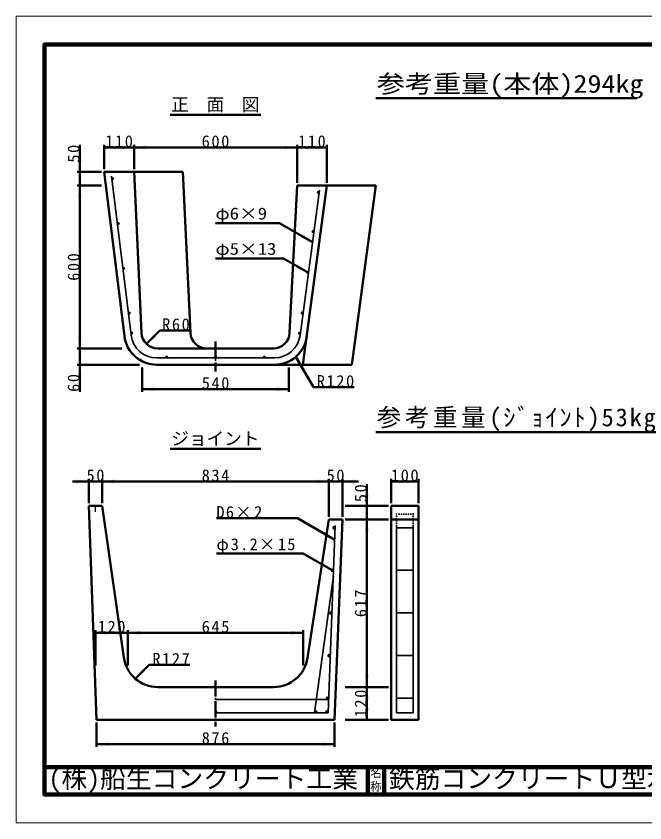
# Model space of a CAD drawing. Units: millimetres, scale not verified. Extents: x -2102 to 2102, y -1485 to 1485.
# Drawn here: x -2102 to 213, y -1485 to 1485 of the extents above; entities that cross this region are included whole.
import ezdxf
from ezdxf.enums import TextEntityAlignment as Align

# ---------------------------------------------------------------- set-up
doc = ezdxf.new("R2010")
doc.units = ezdxf.units.MM
doc.header["$LTSCALE"] = 5
doc.linetypes.add('DOTTED', pattern=[1.75, 0.25, -1.5])
doc.linetypes.add('LONG_DASHED_DOTTED', pattern=[15.25, 12, -1.5, 0.25, -1.5])
doc.layers.add('0-0_V-nasSTD', color=7, linetype='Continuous', lineweight=50)
doc.layers.add('0-1_0', color=7, linetype='Continuous', lineweight=50)
doc.styles.add('ＭＳ ゴシック', font='')
doc.styles.get('ＭＳ ゴシック').set_extended_font_data('MS Gothic')

msp = doc.modelspace()

# ---------------------------------------------------------------- hatches: boundary and pattern name
at = {"layer": '0-0_V-nasSTD'}
msp.add_hatch(color=256, dxfattribs=at).paths.add_polyline_path([(-995.532, -1076.296, 1), (-1003.532, -1076.296, 1)])

# ---------------------------------------------------------------- linework, layer by layer
at = {"layer": '0-0_V-nasSTD', "lineweight": 100}
for p, q in [((-1997.5, 1380), (-1997.5, -1380)), ((-807.5, -1280), (-807.5, -1380)), ((-747.5, -1280), (-747.5, -1380)), ((-1997.5, -1380), (1997.5, -1380))]:
    msp.add_line(p, q, dxfattribs=at)
at = {"layer": '0-0_V-nasSTD'}
for p, q in [((-1868.29, 911.586), (-1868.29, 1011.586)), ((-1778.29, 1011.586), (-1778.29, 921.586)), ((-1668.29, 1011.586), (-1668.29, 921.586)), ((-1068.29, 1011.586), (-1068.29, 871.586)), ((-958.29, 1011.586), (-958.29, 871.586)), ((-1778.29, 1001.586), (-1668.29, 1001.586)), ((-1668.29, 1001.586), (-1068.29, 1001.586)), ((-1068.29, 1001.586), (-958.29, 1001.586)), ((-1878.29, 911.586), (-1788.29, 911.586)), ((-1868.29, 911.586), (-1868.29, 861.586)), ((-1778.29, 911.586), (-1703.871, 306.927)), ((-1488.29, 911.586), (-1778.29, 911.586)), ((-1668.29, 911.586), (-1640.932, 318.819)), ((-1488.29, 911.586), (-1460.932, 318.819)), ((-1878.29, 861.586), (-1788.29, 861.586)), ((-1868.29, 861.586), (-1868.29, 261.586)), ((-1095.44, 318.589), (-1068.29, 861.586)), ((-778.29, 861.586), (-1068.29, 861.586)), ((-1046.29, 201.586), (-958.29, 861.586)), ((-866.29, 201.586), (-778.29, 861.586)), ((-1368.405, 723.086), (-1132.371, 723.086)), ((-1132.371, 723.086), (-1011.298, 653.184)), ((-1368.405, 593.086), (-1118.405, 593.086)), ((-1118.405, 593.086), (-1031.803, 543.086)), ((-1622.433, 278.192), (-1572.935, 327.69)), ((-1572.935, 327.69), (-1462.935, 327.69)), ((-1878.29, 261.586), (-1713.29, 261.586)), ((-1868.29, 261.586), (-1868.29, 201.586)), ((-1580.996, 261.586), (-1155.365, 261.586)), ((-1072.305, 231.3), (-1007.305, 118.716)), ((-1878.29, 201.586), (-1648.29, 201.586)), ((-1868.29, 201.586), (-1868.29, 101.586)), ((-1638.29, 191.586), (-1638.29, 101.586)), ((-1584.769, 201.586), (-866.29, 201.586)), ((-1098.29, 191.586), (-1098.29, 101.586)), ((-1638.29, 111.586), (-1098.29, 111.586)), ((-857.305, 118.716), (-1007.305, 118.716)), ((-1895.29, -228.296), (-1835.29, -228.296)), ((-1835.29, -218.296), (-1835.29, -308.296)), ((-1835.29, -228.296), (-1785.29, -228.296)), ((-1785.29, -218.296), (-1785.29, -308.296)), ((-1785.29, -228.296), (-951.29, -228.296)), ((-951.29, -218.296), (-951.29, -358.296)), ((-951.29, -228.296), (-901.29, -228.296)), ((-901.29, -218.296), (-901.29, -358.296)), ((-901.29, -228.296), (-841.29, -228.296)), ((-721.29, -218.296), (-721.29, -308.296)), ((-621.29, -228.296), (-721.29, -228.296)), ((-621.29, -218.296), (-621.29, -308.296)), ((-811.29, -318.296), (-811.29, -238.296)), ((-1785.29, -318.296), (-1835.29, -318.296)), ((-1785.29, -318.296), (-1706.173, -876.13)), ((-731.29, -318.296), (-891.29, -318.296)), ((-811.29, -368.296), (-811.29, -318.296)), ((-1365.004, -363.296), (-1066.46, -363.296)), ((-1066.46, -363.296), (-929.21, -442.537)), ((-1029.198, -877.503), (-951.29, -368.296)), ((-901.29, -368.296), (-951.29, -368.296)), ((-731.29, -368.296), (-891.29, -368.296)), ((-811.29, -368.296), (-811.29, -985.296)), ((-621.29, -368.296), (-721.29, -368.296)), ((-1365.004, -493.296), (-1045.004, -493.296)), ((-1045.004, -493.296), (-941.081, -553.296)), ((-1810.69, -775.296), (-1810.69, -905.296)), ((-1690.69, -785.296), (-1810.69, -785.296)), ((-1690.69, -775.296), (-1690.69, -905.296)), ((-1690.69, -785.296), (-1045.69, -785.296)), ((-1045.69, -775.296), (-1045.69, -905.296)), ((-1663.691, -954.197), (-1612.779, -903.285)), ((-1612.779, -903.285), (-1462.779, -903.285)), ((-1580.432, -985.296), (-1154.737, -985.296)), ((-731.29, -985.296), (-891.29, -985.296)), ((-811.29, -985.296), (-811.29, -1105.296)), ((-1806.265, -1115.296), (-1806.265, -1205.296)), ((-930.265, -1115.296), (-930.265, -1205.296)), ((-731.29, -1105.296), (-891.29, -1105.296)), ((-1806.265, -1195.296), (-930.265, -1195.296))]:
    msp.add_line(p, q, dxfattribs=at)
at = {"layer": '0-0_V-nasSTD', "lineweight": 35}
for p, q in [((-1751.13, 895.562), (-1679.058, 309.981)), ((-1057.186, 309.03), (-985.817, 844.293)), ((-1584.769, 226.586), (-1151.352, 226.586)), ((-702.54, -390.296), (-702.54, -1080.296)), ((-640.04, -398.296), (-702.54, -398.296)), ((-640.04, -1080.296), (-640.04, -390.296)), ((-640.04, -555.296), (-702.54, -555.296)), ((-1004.123, -1080.296), (-934.427, -576.105)), ((-640.04, -712.296), (-702.54, -712.296)), ((-640.04, -869.296), (-702.54, -869.296)), ((-1368.29, -1030.296), (-952.169, -1030.296)), ((-640.04, -1026.296), (-702.54, -1026.296)), ((-702.54, -1080.296), (-640.04, -1080.296))]:
    msp.add_line(p, q, dxfattribs=at)
at = {"layer": '0-0_V-nasSTD', "linetype": 'LONG_DASHED_DOTTED'}
for p, q in [((-1368.29, 286.586), (-1368.29, 176.586)), ((-1368.29, -960.296), (-1368.29, -1130.296))]:
    msp.add_line(p, q, dxfattribs=at)
at = {"layer": '0-0_V-nasSTD', "lineweight": 25}
msp.add_line((-1810.29, -340.296), (-1810.29, -318.296), dxfattribs=at)
at = {"layer": '0-0_V-nasSTD', "linetype": 'DOTTED', "lineweight": 35}
for p, q in [((-702.54, -390.296), (-702.54, -340.296)), ((-640.04, -348.296), (-702.54, -348.296)), ((-640.04, -390.296), (-640.04, -340.296))]:
    msp.add_line(p, q, dxfattribs=at)
at = {"layer": '0-0_V-nasSTD', "lineweight": 18}
for points in [[(-2102.5, -1485), (-2102.5, 1485), (2102.5, 1485), (2102.5, -1485)], [(-2002.5, -1385), (-2002.5, 1385), (2002.5, 1385), (2002.5, -1385)]]:
    msp.add_lwpolyline(points, close=True, dxfattribs=at)
at = {"layer": '0-0_V-nasSTD', "lineweight": 100}
msp.add_lwpolyline([(1997.5, -1380), (1997.5, 1380), (-1997.5, 1380)], dxfattribs=at)
at = {"layer": '0-0_V-nasSTD'}
msp.add_lwpolyline([(-1835.29, -318.296), (-1806.265, -1105.296), (-930.265, -1105.296), (-901.29, -368.296)], dxfattribs=at)
msp.add_lwpolyline([(-721.29, -318.296), (-721.29, -1105.296), (-621.29, -1105.296), (-621.29, -318.296)], close=True, dxfattribs=at)
at = {"layer": '0-0_V-nasSTD', "lineweight": 35}
msp.add_lwpolyline([(-1368.29, -1080.296), (-954.123, -1080.296), (-927.189, -390.296)], dxfattribs=at)
for centre, radius in [((-1747.002, 886.586), 3), ((-989.871, 836.586), 3), ((-1726.694, 721.586), 3), ((-1009.205, 691.586), 3), ((-1706.387, 556.586), 3), ((-1029.205, 541.586), 3), ((-1686.079, 391.586), 3), ((-1049.205, 391.586), 3), ((-1676.971, 317.586), 3), ((-1059.071, 317.586), 3), ((-1548.29, 229.586), 3), ((-1368.29, 229.586), 3), ((-1188.29, 229.586), 3), ((-931.484, -398.296), 4), ((-937.617, -555.296), 4), ((-943.75, -712.296), 4), ((-949.883, -869.296), 4), ((-956.016, -1026.296), 4), ((-999.532, -1076.296), 4), ((-957.969, -1076.296), 4)]:
    msp.add_circle(centre, radius, dxfattribs=at)
at = {"layer": '0-0_V-nasSTD'}
for centre, radius, start, end in [((-1584.769, 321.586), 120, 187.0165, 270), ((-1580.996, 321.586), 60, 182.64255, 270), ((-1400.996, 321.586), 60, 182.64255, 270), ((-1155.365, 321.586), 60, 270, 357.13759), ((-1151.352, 321.586), 120, 270, 352.40536), ((-1580.432, -858.296), 127, 188.07237, 270), ((-1154.737, -858.296), 127, 270, 351.30129)]:
    msp.add_arc(centre, radius, start, end, dxfattribs=at)
at = {"layer": '0-0_V-nasSTD', "lineweight": 35}
for centre, radius, start, end in [((-1584.769, 321.586), 95, 187.0165, 270), ((-1151.352, 321.586), 95, 270, 352.40536), ((-1368.29, -1076.296), 4, 270, 90)]:
    msp.add_arc(centre, radius, start, end, dxfattribs=at)
at = {"layer": '0-0_V-nasSTD'}
for points in [[(-1778.29, 1001.586), (-1733.29, 994.086), (-1733.29, 1009.086)], [(-1713.29, 994.086), (-1713.29, 1009.086), (-1668.29, 1001.586)], [(-1668.29, 1001.586), (-1623.29, 994.086), (-1623.29, 1009.086)], [(-1113.29, 994.086), (-1113.29, 1009.086), (-1068.29, 1001.586)], [(-1068.29, 1001.586), (-1023.29, 994.086), (-1023.29, 1009.086)], [(-1003.29, 994.086), (-1003.29, 1009.086), (-958.29, 1001.586)], [(-1875.79, 956.586), (-1868.29, 911.586), (-1860.79, 956.586)], [(-1875.79, 816.586), (-1868.29, 861.586), (-1860.79, 816.586)], [(-1749.978, 886.202), (-1749.663, 887.971), (-1748.774, 884.165)], [(-1749.663, 887.971), (-1747.832, 889.469), (-1745.484, 889.173)], [(-1749.663, 887.971), (-1745.484, 889.173), (-1744.081, 887.268)], [(-1749.663, 887.971), (-1748.774, 884.165), (-1746.469, 883.634)], [(-1749.663, 887.971), (-1746.469, 883.634), (-1744.495, 884.939)], [(-1749.663, 887.971), (-1744.495, 884.939), (-1744.081, 887.268)], [(-992.87, 836.668), (-991.878, 838.816), (-987.65, 834.57)], [(-992.87, 836.668), (-991.997, 834.469), (-987.65, 834.57)], [(-991.997, 834.469), (-989.802, 833.587), (-987.65, 834.57)], [(-991.878, 838.816), (-989.638, 839.577), (-987.65, 834.57)], [(-989.638, 839.577), (-987.65, 834.57), (-987.543, 838.477)], [(-987.65, 834.57), (-987.543, 838.477), (-986.896, 836.201)], [(-1729.67, 721.202), (-1729.356, 722.971), (-1728.467, 719.165)], [(-1729.356, 722.971), (-1727.524, 724.469), (-1725.176, 724.173)], [(-1729.356, 722.971), (-1725.176, 724.173), (-1723.773, 722.268)], [(-1729.356, 722.971), (-1728.467, 719.165), (-1726.161, 718.634)], [(-1729.356, 722.971), (-1726.161, 718.634), (-1724.187, 719.939)], [(-1729.356, 722.971), (-1724.187, 719.939), (-1723.773, 722.268)], [(-1012.204, 691.668), (-1011.211, 693.816), (-1006.983, 689.57)], [(-1012.204, 691.668), (-1011.33, 689.469), (-1006.983, 689.57)], [(-1011.33, 689.469), (-1009.135, 688.587), (-1006.983, 689.57)], [(-1011.211, 693.816), (-1008.971, 694.577), (-1006.983, 689.57)], [(-1008.971, 694.577), (-1006.983, 689.57), (-1006.876, 693.477)], [(-1006.983, 689.57), (-1006.876, 693.477), (-1006.23, 691.201)], [(-1054.02, 669.189), (-1046.52, 682.179), (-1011.298, 653.184)], [(-1074.524, 559.091), (-1067.024, 572.081), (-1031.803, 543.086)], [(-1709.362, 556.202), (-1709.048, 557.971), (-1708.159, 554.165)], [(-1709.048, 557.971), (-1707.216, 559.469), (-1704.869, 559.173)], [(-1709.048, 557.971), (-1704.869, 559.173), (-1703.465, 557.268)], [(-1709.048, 557.971), (-1708.159, 554.165), (-1705.853, 553.634)], [(-1709.048, 557.971), (-1705.853, 553.634), (-1703.879, 554.939)], [(-1709.048, 557.971), (-1703.879, 554.939), (-1703.465, 557.268)], [(-1032.151, 542.15), (-1030.144, 544.435), (-1029.152, 544.585)], [(-1032.151, 542.15), (-1029.152, 544.585), (-1028.165, 544.4)], [(-1032.151, 542.15), (-1031.032, 543.965), (-1030.144, 544.435)], [(-1032.151, 542.15), (-1028.165, 544.4), (-1027.294, 543.899)], [(-1032.151, 542.15), (-1031.568, 543.434), (-1031.032, 543.965)], [(-1032.151, 542.15), (-1027.294, 543.899), (-1026.638, 543.138)], [(-1032.151, 542.15), (-1026.638, 543.138), (-1026.269, 542.204)], [(-1032.151, 542.15), (-1026.269, 542.204), (-1026.23, 541.201)], [(-1032.151, 542.15), (-1032.084, 540.742), (-1031.38, 539.52)], [(-1032.151, 542.15), (-1031.38, 539.52), (-1030.196, 538.754)], [(-1032.151, 542.15), (-1030.196, 538.754), (-1028.793, 538.614)], [(-1032.151, 542.15), (-1028.793, 538.614), (-1027.481, 539.13)], [(-1032.151, 542.15), (-1027.481, 539.13), (-1026.55, 540.188)], [(-1032.151, 542.15), (-1026.55, 540.188), (-1026.23, 541.201)], [(-1689.055, 391.202), (-1688.74, 392.971), (-1687.851, 389.165)], [(-1688.74, 392.971), (-1686.909, 394.469), (-1684.561, 394.173)], [(-1688.74, 392.971), (-1684.561, 394.173), (-1683.158, 392.268)], [(-1688.74, 392.971), (-1687.851, 389.165), (-1685.545, 388.634)], [(-1688.74, 392.971), (-1685.545, 388.634), (-1683.572, 389.939)], [(-1688.74, 392.971), (-1683.572, 389.939), (-1683.158, 392.268)], [(-1052.204, 391.668), (-1051.211, 393.816), (-1046.983, 389.57)], [(-1052.204, 391.668), (-1051.33, 389.469), (-1046.983, 389.57)], [(-1051.33, 389.469), (-1049.135, 388.587), (-1046.983, 389.57)], [(-1051.211, 393.816), (-1048.971, 394.577), (-1046.983, 389.57)], [(-1048.971, 394.577), (-1046.983, 389.57), (-1046.876, 393.477)], [(-1046.983, 389.57), (-1046.876, 393.477), (-1046.23, 391.201)], [(-1875.79, 306.586), (-1868.29, 261.586), (-1860.79, 306.586)], [(-1679.947, 317.202), (-1679.633, 318.971), (-1678.743, 315.165)], [(-1679.633, 318.971), (-1677.801, 320.469), (-1675.453, 320.173)], [(-1679.633, 318.971), (-1675.453, 320.173), (-1674.05, 318.268)], [(-1679.633, 318.971), (-1678.743, 315.165), (-1676.438, 314.634)], [(-1679.633, 318.971), (-1676.438, 314.634), (-1674.464, 315.939)], [(-1679.633, 318.971), (-1674.464, 315.939), (-1674.05, 318.268)], [(-1622.433, 278.192), (-1595.916, 315.315), (-1585.309, 304.709)], [(-1062.07, 317.668), (-1061.078, 319.816), (-1056.85, 315.57)], [(-1062.07, 317.668), (-1061.197, 315.469), (-1056.85, 315.57)], [(-1061.197, 315.469), (-1059.002, 314.587), (-1056.85, 315.57)], [(-1061.078, 319.816), (-1058.838, 320.577), (-1056.85, 315.57)], [(-1058.838, 320.577), (-1056.85, 315.57), (-1056.743, 319.477)], [(-1056.85, 315.57), (-1056.743, 319.477), (-1056.096, 317.201)], [(-1551.286, 229.738), (-1550.244, 231.862), (-1546.577, 227.123)], [(-1551.286, 229.738), (-1550.465, 227.519), (-1546.577, 227.123)], [(-1550.465, 227.519), (-1548.29, 226.586), (-1546.577, 227.123)], [(-1550.244, 231.862), (-1547.987, 232.57), (-1546.577, 227.123)], [(-1547.987, 232.57), (-1546.577, 227.123), (-1545.918, 231.422)], [(-1546.577, 227.123), (-1545.918, 231.422), (-1545.325, 229.131)], [(-1371.256, 229.131), (-1370.663, 231.422), (-1370.004, 227.123)], [(-1370.663, 231.422), (-1370.004, 227.123), (-1368.594, 232.57)], [(-1370.004, 227.123), (-1368.594, 232.57), (-1366.336, 231.862)], [(-1370.004, 227.123), (-1366.336, 231.862), (-1365.294, 229.738)], [(-1370.004, 227.123), (-1366.116, 227.519), (-1365.294, 229.738)], [(-1370.004, 227.123), (-1368.29, 226.586), (-1366.116, 227.519)], [(-1191.256, 229.131), (-1190.663, 231.422), (-1190.004, 227.123)], [(-1190.663, 231.422), (-1190.004, 227.123), (-1188.594, 232.57)], [(-1190.004, 227.123), (-1188.594, 232.57), (-1186.336, 231.862)], [(-1190.004, 227.123), (-1186.336, 231.862), (-1185.294, 229.738)], [(-1190.004, 227.123), (-1186.116, 227.519), (-1185.294, 229.738)], [(-1190.004, 227.123), (-1188.29, 226.586), (-1186.116, 227.519)], [(-1072.305, 231.3), (-1056.301, 188.578), (-1043.31, 196.078)], [(-1875.79, 156.586), (-1868.29, 201.586), (-1860.79, 156.586)], [(-1638.29, 111.586), (-1593.29, 104.086), (-1593.29, 119.086)], [(-1143.29, 104.086), (-1143.29, 119.086), (-1098.29, 111.586)], [(-1880.29, -235.796), (-1880.29, -220.796), (-1835.29, -228.296)], [(-1785.29, -228.296), (-1740.29, -235.796), (-1740.29, -220.796)], [(-996.29, -235.796), (-996.29, -220.796), (-951.29, -228.296)], [(-901.29, -228.296), (-856.29, -235.796), (-856.29, -220.796)], [(-721.29, -228.296), (-676.29, -235.796), (-676.29, -220.796)], [(-666.29, -235.796), (-666.29, -220.796), (-621.29, -228.296)], [(-818.79, -273.296), (-811.29, -318.296), (-803.79, -273.296)], [(-818.79, -413.296), (-811.29, -368.296), (-803.79, -413.296)], [(-971.931, -426.533), (-964.431, -413.542), (-929.21, -442.537)], [(-935.476, -398.55), (-934.419, -395.578), (-928.29, -400.703)], [(-935.476, -398.55), (-934.05, -401.365), (-928.29, -400.703)], [(-934.419, -395.578), (-931.536, -394.296), (-928.29, -400.703)], [(-934.05, -401.365), (-931.028, -402.27), (-928.29, -400.703)], [(-931.536, -394.296), (-928.621, -395.502), (-928.29, -400.703)], [(-928.621, -395.502), (-928.29, -400.703), (-927.487, -398.446)], [(-983.803, -537.291), (-976.303, -524.301), (-941.081, -553.296)], [(-941.609, -555.55), (-940.552, -552.578), (-934.423, -557.703)], [(-941.609, -555.55), (-940.183, -558.365), (-934.423, -557.703)], [(-940.552, -552.578), (-937.669, -551.296), (-934.423, -557.703)], [(-940.183, -558.365), (-937.161, -559.27), (-934.423, -557.703)], [(-937.669, -551.296), (-934.754, -552.502), (-934.423, -557.703)], [(-934.754, -552.502), (-934.423, -557.703), (-933.62, -555.446)], [(-947.742, -712.55), (-946.685, -709.578), (-940.556, -714.703)], [(-947.742, -712.55), (-946.316, -715.365), (-940.556, -714.703)], [(-946.685, -709.578), (-943.802, -708.296), (-940.556, -714.703)], [(-943.802, -708.296), (-940.887, -709.502), (-940.556, -714.703)], [(-940.887, -709.502), (-940.556, -714.703), (-939.753, -712.446)], [(-946.316, -715.365), (-943.294, -716.27), (-940.556, -714.703)], [(-1810.69, -785.296), (-1765.69, -792.796), (-1765.69, -777.796)], [(-1735.69, -792.796), (-1735.69, -777.796), (-1690.69, -785.296)], [(-1690.69, -785.296), (-1645.69, -792.796), (-1645.69, -777.796)], [(-1090.69, -792.796), (-1090.69, -777.796), (-1045.69, -785.296)], [(-953.875, -869.55), (-952.818, -866.578), (-946.689, -871.703)], [(-953.875, -869.55), (-952.449, -872.365), (-946.689, -871.703)], [(-952.818, -866.578), (-949.935, -865.296), (-946.689, -871.703)], [(-952.449, -872.365), (-949.427, -873.27), (-946.689, -871.703)], [(-949.935, -865.296), (-947.02, -866.502), (-946.689, -871.703)], [(-947.02, -866.502), (-946.689, -871.703), (-945.886, -869.446)], [(-1663.691, -954.197), (-1637.174, -917.073), (-1626.567, -927.68)], [(-818.79, -940.296), (-811.29, -985.296), (-803.79, -940.296)], [(-818.79, -1030.296), (-811.29, -985.296), (-803.79, -1030.296)], [(-959.99, -1025.836), (-959.002, -1023.633), (-952.657, -1024.124)], [(-959.99, -1025.836), (-959.531, -1028.206), (-952.657, -1024.124)], [(-959.531, -1028.206), (-957.791, -1029.88), (-952.657, -1024.124)], [(-959.002, -1023.633), (-956.926, -1022.401), (-952.657, -1024.124)], [(-957.791, -1029.88), (-956.016, -1030.296), (-952.657, -1024.124)], [(-956.926, -1022.401), (-954.519, -1022.587), (-952.657, -1024.124)], [(-956.016, -1030.296), (-955.231, -1030.218), (-952.657, -1024.124)], [(-955.231, -1030.218), (-954.476, -1029.987), (-952.657, -1024.124)], [(-954.476, -1029.987), (-953.781, -1029.613), (-952.657, -1024.124)], [(-953.781, -1029.613), (-953.173, -1029.11), (-952.657, -1024.124)], [(-953.173, -1029.11), (-952.676, -1028.496), (-952.657, -1024.124)], [(-952.676, -1028.496), (-952.657, -1024.124), (-952.309, -1027.798)], [(-952.657, -1024.124), (-952.309, -1027.798), (-952.086, -1027.041)], [(-952.657, -1024.124), (-952.086, -1027.041), (-952.019, -1026.452)], [(-818.79, -1060.296), (-811.29, -1105.296), (-803.79, -1060.296)], [(-1368.29, -1080.296), (-1368.29, -1072.296), (-1366.713, -1079.972)], [(-1368.29, -1072.296), (-1367.093, -1072.479), (-1365.685, -1073.261)], [(-1368.29, -1072.296), (-1366.713, -1079.972), (-1365.391, -1079.052)], [(-1368.29, -1072.296), (-1365.685, -1073.261), (-1364.699, -1074.534)], [(-1368.29, -1072.296), (-1365.391, -1079.052), (-1364.539, -1077.685)], [(-1368.29, -1072.296), (-1364.699, -1074.534), (-1364.295, -1076.093)], [(-1368.29, -1072.296), (-1364.539, -1077.685), (-1364.295, -1076.093)], [(-961.945, -1075.854), (-960.971, -1073.652), (-954.635, -1074.086)], [(-961.945, -1075.854), (-961.478, -1078.216), (-954.635, -1074.086)], [(-961.478, -1078.216), (-959.74, -1079.883), (-954.635, -1074.086)], [(-960.971, -1073.652), (-958.909, -1072.408), (-954.635, -1074.086)], [(-959.74, -1079.883), (-957.969, -1080.296), (-954.635, -1074.086)], [(-958.909, -1072.408), (-956.507, -1072.572), (-954.635, -1074.086)], [(-957.969, -1080.296), (-957.177, -1080.217), (-954.635, -1074.086)], [(-957.177, -1080.217), (-956.417, -1079.982), (-954.635, -1074.086)], [(-956.417, -1079.982), (-955.717, -1079.602), (-954.635, -1074.086)], [(-955.717, -1079.602), (-955.107, -1079.091), (-954.635, -1074.086)], [(-955.107, -1079.091), (-954.635, -1074.086), (-954.611, -1078.469)], [(-954.635, -1074.086), (-954.611, -1078.469), (-954.247, -1077.761)], [(-954.635, -1074.086), (-954.247, -1077.761), (-954.031, -1076.995)], [(-954.635, -1074.086), (-954.031, -1076.995), (-953.97, -1076.4)], [(-1806.265, -1195.296), (-1761.265, -1202.796), (-1761.265, -1187.796)], [(-975.265, -1202.796), (-975.265, -1187.796), (-930.265, -1195.296)]]:
    msp.add_solid(points, dxfattribs=at)
at = {"layer": '0-1_0'}
for p, q in [((-778.583, 1183.186), (182.417, 1183.186)), ((-1535.418, 1121.586), (-1201.162, 1121.586)), ((-778.583, -46.696), (252.917, -46.696)), ((-1535.418, -108.296), (-1201.162, -108.296))]:
    msp.add_line(p, q, dxfattribs=at)
at = {"layer": '0-1_0', "lineweight": 100}
msp.add_line((-1997.5, -1280), (1997.5, -1280), dxfattribs=at)

# ---------------------------------------------------------------- texts
at = {"layer": '0-0_V-nasSTD', "style": 'ＭＳ ゴシック', "width": 1.15}
for s, height, p in [('参考重量(本体)294kg', 65.98, (-774.583, 1183.186)), ('φ6×9', 43.99, (-1368.405, 723.086)), ('φ5×13', 43.99, (-1368.405, 593.086))]:
    msp.add_text(s, height=height, dxfattribs=at).set_placement(p, align=Align.BOTTOM_LEFT)
at = {"layer": '0-0_V-nasSTD', "style": 'ＭＳ ゴシック'}
for s, height, p in [('正\u3000面\u3000図', 47.65, (-1531.422, 1121.586)), ('ジョイント', 47.65, (-1531.422, -108.296)), ('(株)船生コンクリート工業', 69.65, (-1983.294, -1377.45)), ('鉄筋コンクリートＵ型水路コーナー', 69.65, (-730, -1377.53)), ('名', 30.79, (-798.518, -1326.001)), ('称', 30.79, (-798.524, -1375.99))]:
    msp.add_text(s, height=height, dxfattribs=at).set_placement(p, align=Align.BOTTOM_LEFT)
at = {"layer": '0-0_V-nasSTD', "attachment_point": 7, "style": 'ＭＳ ゴシック'}
for s, insert, char_height in [('\\T1.2;110', (-1774.277, 1001.586), 43.99), ('\\T1.2;600', (-1419.277, 1001.586), 43.99), ('\\T1.2;110', (-1064.277, 1001.586), 43.99), ('\\T1.2;R60', (-1564.935, 327.69), 43.99), ('\\T1.2;540', (-1419.007, 111.586), 43.99), ('\\T1.2;R120', (-995.305, 118.716), 43.99), ('\\T1.15;参考重量(ｼﾞｮｲﾝﾄ)53kg', (-774.583, -46.696), 65.98), ('\\T1.2;50', (-1843.281, -228.296), 43.99), ('\\T1.2;834', (-1419.277, -228.296), 43.99), ('\\T1.2;50', (-959.281, -228.296), 43.99), ('\\T1.2;100', (-722.277, -228.296), 43.99), ('\\T1.16;D6×2', (-1365.004, -363.296), 43.99), ('\\T1.16;φ3.2×15', (-1365.004, -493.296), 43.99), ('\\T1.2;120', (-1801.677, -785.296), 43.99), ('\\T1.2;645', (-1419.177, -785.296), 43.99), ('\\T1.2;R127', (-1600.779, -903.285), 43.99), ('\\T1.2;876', (-1419.252, -1195.296), 43.99)]:
    msp.add_mtext(s, dxfattribs=dict(at, insert=insert, char_height=char_height))
at = {"layer": '0-0_V-nasSTD', "char_height": 43.99, "attachment_point": 7, "rotation": 90, "style": 'ＭＳ ゴシック'}
for s, insert in [('\\T1.2;50', (-1868.29, 945.586)), ('\\T1.2;600', (-1868.29, 510.599)), ('\\T1.2;60', (-1868.29, 101.586)), ('\\T1.2;50', (-811.29, -304.296)), ('\\T1.2;617', (-811.29, -727.783)), ('\\T1.2;120', (-811.29, -1096.283))]:
    msp.add_mtext(s, dxfattribs=dict(at, insert=insert))

doc.saveas('drawing.dxf')
